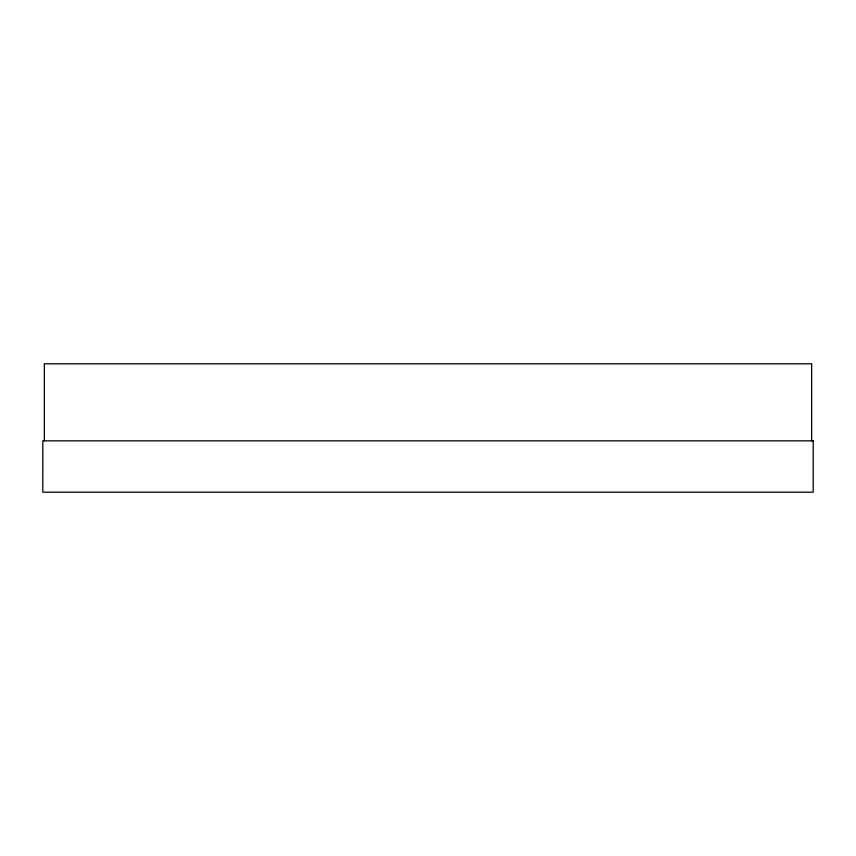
<?xml version="1.0" encoding="UTF-8"?>
<svg xmlns="http://www.w3.org/2000/svg" width="856" height="856" viewBox="0 0 856 856"><rect width="100%" height="100%" fill="white"/><g stroke="black" fill="none" stroke-linecap="round" stroke-linejoin="round"><path stroke-width="1.28" d="M811.67 440.84L811.67 363.8L44.33 363.8L44.33 440.84M813.179 440.84L42.821 440.84L42.8 492.2L813.2 492.2L813.2 440.84"/></g></svg>
